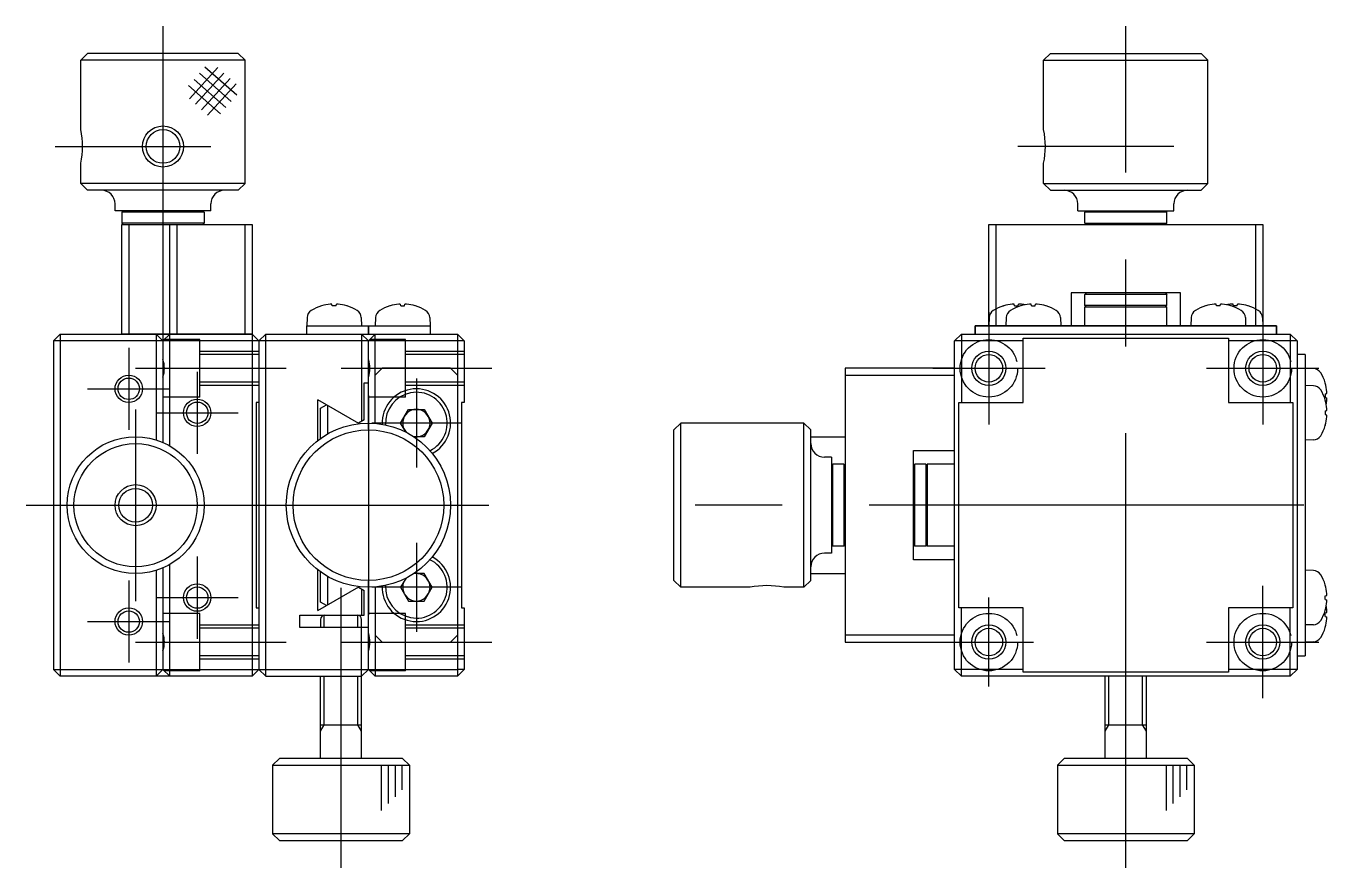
# Model space of a CAD drawing. Extents: x 1 to 229, y 0 to 160.
# Drawn here: x 133.8 to 228.8, y 54.4 to 115.9 of the extents above; entities that cross this region are included whole.
import ezdxf

# ---------------------------------------------------------------- set-up
doc = ezdxf.new("R2010")
doc.units = 0
doc.linetypes.add('CENTER', pattern=[50.8, 31.75, -6.35, 6.35, -6.35])
doc.linetypes.add('DASHED', pattern=[19.05, 12.7, -6.35])
doc.layers.get('0').update_dxf_attribs({"linetype": 'CONTINUOUS'})
doc.layers.add('CENTER', color=1, linetype='CENTER')

msp = doc.modelspace()

# ---------------------------------------------------------------- linework, layer by layer
at = {"color": 7, "linetype": 'CONTINUOUS'}
for p, q in [((138.349, 113.859), (137.849, 113.359)), ((149.849, 113.359), (137.849, 113.359)), ((137.849, 108.289), (137.849, 113.359)), ((149.349, 113.859), (138.349, 113.859)), ((149.349, 113.859), (149.849, 113.359)), ((149.849, 104.359), (149.849, 113.359)), ((208.648, 113.859), (208.148, 113.359)), ((208.148, 113.359), (220.148, 113.359)), ((208.148, 108.289), (208.148, 113.359)), ((208.648, 113.859), (219.648, 113.859)), ((219.648, 113.859), (220.148, 113.359)), ((220.148, 104.359), (220.148, 113.359)), ((137.849, 104.359), (137.849, 105.83)), ((208.148, 104.359), (208.148, 105.83)), ((149.849, 104.359), (137.849, 104.359)), ((138.349, 103.859), (137.849, 104.359)), ((149.349, 103.859), (138.349, 103.859)), ((149.349, 103.859), (149.849, 104.359)), ((208.148, 104.359), (220.148, 104.359)), ((208.648, 103.859), (208.148, 104.359)), ((208.648, 103.859), (219.648, 103.859)), ((219.648, 103.859), (220.148, 104.359)), ((140.349, 102.359), (140.349, 102.859)), ((147.349, 102.359), (147.349, 102.859)), ((210.648, 102.359), (210.648, 102.859)), ((217.648, 102.359), (217.648, 102.859)), ((147.349, 102.359), (140.349, 102.359)), ((140.949, 102.359), (140.849, 102.259)), ((146.849, 102.259), (140.849, 102.259)), ((140.849, 102.259), (140.849, 101.459)), ((146.749, 102.359), (146.849, 102.259)), ((146.849, 102.259), (146.849, 101.459)), ((210.648, 102.359), (217.648, 102.359)), ((211.248, 102.359), (211.148, 102.259)), ((217.148, 102.259), (211.148, 102.259)), ((211.148, 101.459), (211.148, 102.259)), ((217.048, 102.359), (217.148, 102.259)), ((217.148, 101.459), (217.148, 102.259)), ((146.849, 101.459), (140.849, 101.459)), ((140.949, 101.359), (140.849, 101.459)), ((140.849, 93.359), (140.849, 101.359)), ((140.849, 101.359), (150.349, 101.359)), ((141.349, 101.359), (141.349, 93.359)), ((144.349, 93.359), (144.349, 101.359)), ((144.849, 101.359), (144.849, 93.359)), ((146.749, 101.359), (146.849, 101.459)), ((149.849, 93.359), (149.849, 101.359)), ((150.349, 101.359), (150.349, 93.359)), ((204.148, 101.359), (224.148, 101.359)), ((204.148, 93.959), (204.148, 101.359)), ((204.648, 101.359), (204.648, 93.959)), ((211.148, 101.459), (217.148, 101.459)), ((211.248, 101.359), (211.148, 101.459)), ((217.048, 101.359), (217.148, 101.459)), ((223.648, 93.959), (223.648, 101.359)), ((224.148, 101.359), (224.148, 93.959)), ((218.148, 96.359), (210.148, 96.359)), ((210.148, 96.359), (210.148, 93.959)), ((211.248, 96.359), (211.148, 96.259)), ((217.148, 96.259), (211.148, 96.259)), ((211.148, 95.459), (211.148, 96.259)), ((217.048, 96.359), (217.148, 96.259)), ((217.148, 95.459), (217.148, 96.259)), ((218.148, 93.959), (218.148, 96.359)), ((155.432, 95.422), (155.431, 95.422)), ((156.211, 95.422), (156.187, 95.542)), ((156.488, 95.422), (156.211, 95.422)), ((156.488, 95.422), (156.512, 95.542)), ((157.268, 95.422), (157.266, 95.422)), ((160.431, 95.422), (160.432, 95.422)), ((161.211, 95.422), (161.187, 95.542)), ((161.211, 95.422), (161.488, 95.422)), ((161.488, 95.422), (161.512, 95.542)), ((162.266, 95.422), (162.268, 95.422)), ((205.229, 95.422), (205.231, 95.422)), ((206.009, 95.422), (205.985, 95.542)), ((206.009, 95.422), (206.286, 95.422)), ((206.286, 95.422), (206.31, 95.542)), ((206.479, 95.422), (206.481, 95.422)), ((207.259, 95.422), (207.235, 95.542)), ((207.259, 95.422), (207.536, 95.422)), ((207.536, 95.422), (207.56, 95.542)), ((208.315, 95.422), (208.316, 95.422)), ((211.148, 95.459), (217.148, 95.459)), ((211.248, 95.359), (211.148, 95.459)), ((211.148, 95.359), (217.148, 95.359)), ((211.148, 93.959), (211.148, 95.359)), ((217.048, 95.359), (217.148, 95.459)), ((217.148, 93.959), (217.148, 95.359)), ((219.981, 95.422), (219.979, 95.422)), ((220.759, 95.422), (220.735, 95.542)), ((221.036, 95.422), (220.759, 95.422)), ((221.036, 95.422), (221.06, 95.542)), ((221.816, 95.422), (221.815, 95.422)), ((222.009, 95.422), (221.985, 95.542)), ((222.286, 95.422), (222.009, 95.422)), ((222.286, 95.422), (222.31, 95.542)), ((223.066, 95.422), (223.065, 95.422)), ((154.37, 94.563), (154.349, 93.959)), ((158.328, 94.563), (158.349, 93.959)), ((159.37, 94.563), (159.349, 93.959)), ((163.328, 94.563), (163.349, 93.959)), ((204.169, 94.563), (204.148, 93.959)), ((205.419, 94.563), (205.398, 93.959)), ((209.377, 94.563), (209.398, 93.959)), ((218.919, 94.563), (218.898, 93.959)), ((222.877, 94.563), (222.898, 93.959)), ((224.127, 94.563), (224.148, 93.959)), ((136.349, 93.359), (135.849, 92.859)), ((136.349, 93.359), (143.349, 93.359)), ((136.349, 93.359), (136.349, 68.359)), ((150.349, 93.359), (140.849, 93.359)), ((143.849, 92.859), (143.349, 93.359)), ((143.349, 93.359), (143.349, 85.629)), ((143.349, 93.359), (150.349, 93.359)), ((144.349, 93.359), (143.849, 92.859)), ((144.349, 85.189), (144.349, 93.359)), ((150.849, 92.859), (150.349, 93.359)), ((150.349, 93.359), (150.349, 68.359)), ((150.849, 92.859), (151.349, 93.359)), ((151.349, 93.359), (165.349, 93.359)), ((151.349, 68.359), (151.349, 93.359)), ((154.349, 93.959), (163.349, 93.959)), ((154.349, 93.359), (154.349, 93.959)), ((158.349, 93.359), (158.349, 86.972)), ((158.349, 93.359), (158.849, 92.859)), ((158.849, 93.359), (158.849, 93.959)), ((158.849, 93.959), (158.849, 93.359)), ((159.349, 93.359), (158.849, 92.859)), ((159.349, 86.838), (159.349, 93.359)), ((163.349, 93.959), (163.349, 93.359)), ((165.849, 92.859), (165.349, 93.359)), ((165.349, 93.359), (165.349, 68.359)), ((202.148, 93.359), (201.648, 92.859)), ((202.148, 93.359), (226.148, 93.359)), ((202.148, 93.359), (202.148, 88.359)), ((203.148, 93.959), (225.148, 93.959)), ((203.148, 93.959), (203.148, 93.359)), ((203.148, 93.359), (203.148, 93.959)), ((225.148, 93.959), (203.148, 93.959)), ((225.148, 93.359), (225.148, 93.959)), ((225.148, 93.959), (225.148, 93.359)), ((226.648, 92.859), (226.148, 93.359)), ((226.148, 93.359), (226.148, 88.359)), ((135.849, 92.859), (135.849, 68.859)), ((165.849, 92.859), (135.849, 92.859)), ((143.849, 92.859), (143.849, 85.442)), ((150.849, 92.859), (150.849, 68.859)), ((158.849, 86.415), (158.849, 92.859)), ((158.849, 89.801), (158.849, 92.859)), ((165.849, 92.859), (165.849, 88.359)), ((201.648, 68.859), (201.648, 92.859)), ((206.648, 92.859), (201.648, 92.859)), ((206.648, 88.359), (206.648, 93.059)), ((206.648, 93.059), (221.648, 93.059)), ((221.648, 93.059), (221.648, 88.359)), ((226.648, 92.859), (221.648, 92.859)), ((226.648, 92.859), (226.648, 68.859)), ((227.248, 91.859), (226.648, 91.859)), ((227.248, 91.859), (227.248, 69.859)), ((159.849, 90.859), (159.349, 90.359)), ((164.849, 90.859), (159.849, 90.859)), ((165.349, 90.359), (164.849, 90.859)), ((193.648, 90.859), (193.648, 70.859)), ((201.648, 90.859), (193.648, 90.859)), ((193.648, 90.359), (201.648, 90.359)), ((227.852, 90.838), (227.248, 90.859)), ((158.549, 87.088), (158.549, 89.801)), ((158.549, 89.801), (158.849, 89.801)), ((227.852, 89.588), (227.248, 89.609)), ((228.71, 89.778), (228.71, 89.776)), ((150.649, 88.359), (150.649, 73.359)), ((150.849, 88.359), (150.649, 88.359)), ((158.15, 86.818), (155.149, 88.551)), ((155.149, 85.583), (155.149, 88.551)), ((165.649, 88.359), (165.649, 73.359)), ((165.849, 88.359), (165.649, 88.359)), ((201.948, 73.359), (201.948, 88.359)), ((201.948, 88.359), (206.648, 88.359)), ((221.648, 88.359), (226.348, 88.359)), ((226.348, 88.359), (226.348, 73.359)), ((228.71, 88.998), (228.831, 89.022)), ((228.71, 88.998), (228.71, 88.721)), ((228.71, 88.721), (228.831, 88.697)), ((228.71, 88.528), (228.71, 88.526)), ((155.349, 87.935), (155.782, 88.185)), ((155.349, 85.733), (155.349, 87.935)), ((155.849, 88.147), (155.849, 86.055)), ((161.195, 86.859), (161.772, 87.859)), ((161.772, 87.859), (162.927, 87.859)), ((162.927, 87.859), (163.504, 86.859)), ((228.71, 87.748), (228.831, 87.772)), ((228.71, 87.748), (228.71, 87.471)), ((228.71, 87.471), (228.831, 87.447)), ((158.549, 87.088), (158.116, 86.838)), ((161.572, 86.206), (161.195, 86.859)), ((163.504, 86.859), (162.927, 85.859)), ((181.148, 86.359), (181.648, 86.859)), ((181.648, 74.859), (181.648, 86.859)), ((190.648, 86.859), (181.648, 86.859)), ((190.648, 74.859), (190.648, 86.859)), ((191.148, 86.359), (190.648, 86.859)), ((228.71, 86.692), (228.71, 86.691)), ((162.927, 85.859), (162.166, 85.859)), ((181.148, 75.359), (181.148, 86.359)), ((191.148, 75.359), (191.148, 86.359)), ((191.148, 85.859), (193.648, 85.859)), ((227.852, 85.63), (227.248, 85.609)), ((198.648, 76.859), (198.648, 84.859)), ((198.648, 84.859), (201.648, 84.859)), ((192.648, 84.359), (192.148, 84.359)), ((192.648, 84.359), (192.648, 77.359)), ((192.648, 83.759), (192.748, 83.859)), ((192.748, 77.859), (192.748, 83.859)), ((193.548, 83.859), (192.748, 83.859)), ((193.548, 83.859), (193.548, 77.859)), ((193.648, 83.759), (193.548, 83.859)), ((198.648, 83.759), (198.748, 83.859)), ((198.748, 77.859), (198.748, 83.859)), ((199.548, 83.859), (198.748, 83.859)), ((199.548, 83.859), (199.548, 77.859)), ((199.648, 83.759), (199.548, 83.859)), ((199.648, 83.859), (199.648, 77.859)), ((201.648, 83.859), (199.648, 83.859)), ((192.648, 77.959), (192.748, 77.859)), ((193.648, 77.959), (193.548, 77.859)), ((198.648, 77.959), (198.748, 77.859)), ((199.648, 77.959), (199.548, 77.859)), ((192.648, 77.359), (192.148, 77.359)), ((193.548, 77.859), (192.748, 77.859)), ((199.548, 77.859), (198.748, 77.859)), ((201.648, 77.859), (199.648, 77.859)), ((143.349, 76.09), (143.349, 68.359)), ((143.849, 76.277), (143.849, 68.859)), ((144.349, 68.359), (144.349, 76.529)), ((155.149, 73.167), (155.149, 76.136)), ((201.648, 76.859), (198.648, 76.859)), ((227.852, 76.088), (227.248, 76.109)), ((155.349, 73.783), (155.349, 75.986)), ((155.849, 75.663), (155.849, 73.572)), ((158.849, 68.859), (158.849, 75.304)), ((161.572, 75.512), (161.195, 74.859)), ((162.927, 75.859), (162.166, 75.859)), ((163.504, 74.859), (162.927, 75.859)), ((181.148, 75.359), (181.648, 74.859)), ((191.148, 75.359), (190.648, 74.859)), ((191.148, 75.859), (193.648, 75.859)), ((155.149, 73.167), (158.15, 74.9)), ((158.116, 74.88), (158.549, 74.63)), ((158.349, 74.746), (158.349, 72.817)), ((158.549, 72.817), (158.549, 74.63)), ((159.349, 74.88), (159.349, 68.359)), ((161.195, 74.859), (161.772, 73.859)), ((162.927, 73.859), (163.504, 74.859)), ((186.718, 74.859), (181.648, 74.859)), ((190.648, 74.859), (189.177, 74.859)), ((228.71, 75.026), (228.71, 75.028)), ((228.71, 74.248), (228.831, 74.272)), ((228.71, 73.971), (228.71, 74.248)), ((150.649, 73.359), (150.849, 73.359)), ((155.782, 73.533), (155.349, 73.783)), ((161.772, 73.859), (162.927, 73.859)), ((165.649, 73.359), (165.849, 73.359)), ((165.849, 73.359), (165.849, 68.859)), ((206.648, 73.359), (201.948, 73.359)), ((202.148, 68.359), (202.148, 73.359)), ((206.648, 68.659), (206.648, 73.359)), ((226.348, 73.359), (221.648, 73.359)), ((221.648, 73.359), (221.648, 68.659)), ((226.148, 68.359), (226.148, 73.359)), ((228.71, 73.971), (228.831, 73.947)), ((228.71, 73.191), (228.71, 73.192)), ((153.849, 72.817), (158.549, 72.817)), ((153.849, 71.917), (153.849, 72.817)), ((155.349, 72.517), (155.349, 71.917)), ((158.349, 62.359), (158.349, 72.517)), ((228.71, 72.998), (228.831, 73.022)), ((228.71, 72.721), (228.71, 72.998)), ((228.71, 72.721), (228.831, 72.697)), ((158.849, 71.917), (153.849, 71.917)), ((159.349, 71.359), (159.849, 70.859)), ((164.849, 70.859), (165.349, 71.359)), ((201.648, 71.359), (193.648, 71.359)), ((227.852, 72.13), (227.248, 72.109)), ((228.71, 71.941), (228.71, 71.942)), ((159.849, 70.859), (164.849, 70.859)), ((193.648, 70.859), (201.648, 70.859)), ((227.852, 70.88), (227.248, 70.859)), ((226.648, 69.859), (227.248, 69.859)), ((135.849, 68.859), (136.349, 68.359)), ((135.849, 68.859), (165.349, 68.859)), ((143.349, 68.359), (143.849, 68.859)), ((143.849, 68.859), (144.349, 68.359)), ((150.349, 68.359), (150.849, 68.859)), ((151.349, 68.359), (150.849, 68.859)), ((158.849, 68.859), (158.349, 68.359)), ((158.849, 68.859), (159.349, 68.359)), ((165.849, 68.859), (165.349, 68.859)), ((165.349, 68.359), (165.849, 68.859)), ((201.648, 68.859), (202.148, 68.359)), ((206.648, 68.859), (201.648, 68.859)), ((221.648, 68.659), (206.648, 68.659)), ((226.648, 68.859), (221.648, 68.859)), ((226.148, 68.359), (226.648, 68.859)), ((143.349, 68.359), (136.349, 68.359)), ((150.349, 68.359), (143.349, 68.359)), ((151.349, 68.359), (158.349, 68.359)), ((155.349, 62.359), (155.349, 68.359)), ((165.349, 68.359), (159.349, 68.359)), ((226.148, 68.359), (202.148, 68.359)), ((212.648, 62.359), (212.648, 68.359)), ((215.648, 62.359), (215.648, 68.359)), ((155.349, 64.817), (158.349, 64.817)), ((212.648, 64.817), (215.648, 64.817)), ((152.349, 62.359), (151.849, 61.859)), ((151.849, 61.859), (161.849, 61.859)), ((151.849, 61.859), (151.849, 56.859)), ((161.349, 62.359), (152.349, 62.359)), ((161.349, 62.359), (161.849, 61.859)), ((161.849, 61.859), (161.849, 56.859)), ((209.648, 62.359), (209.148, 61.859)), ((209.148, 61.859), (219.148, 61.859)), ((209.148, 61.859), (209.148, 56.859)), ((218.648, 62.359), (209.648, 62.359)), ((218.648, 62.359), (219.148, 61.859)), ((219.148, 61.859), (219.148, 56.859)), ((161.849, 56.859), (151.849, 56.859)), ((152.349, 56.359), (151.849, 56.859)), ((152.349, 56.359), (161.349, 56.359)), ((161.349, 56.359), (161.849, 56.859)), ((219.148, 56.859), (209.148, 56.859)), ((209.648, 56.359), (209.148, 56.859)), ((209.648, 56.359), (218.648, 56.359)), ((218.648, 56.359), (219.148, 56.859))]:
    msp.add_line(p, q, dxfattribs=at)
at = {"color": 3, "linetype": 'CONTINUOUS'}
for p, q in [((145.775, 110.552), (147.854, 112.818)), ((146.217, 110.146), (148.304, 112.421)), ((148.839, 110.347), (146.511, 112.403)), ((149.237, 110.797), (146.908, 112.853)), ((148.045, 109.448), (145.717, 111.504)), ((148.442, 109.897), (146.114, 111.954)), ((146.659, 109.741), (148.753, 112.024)), ((147.101, 109.335), (149.203, 111.627)), ((155.62, 71.917), (155.62, 72.817)), ((158.079, 71.917), (158.079, 72.817)), ((155.62, 64.817), (155.62, 68.359)), ((158.079, 64.817), (158.079, 68.359)), ((212.918, 64.817), (212.918, 68.359)), ((215.377, 64.817), (215.377, 68.359)), ((155.349, 64.349), (155.62, 64.817)), ((158.349, 64.349), (158.079, 64.817)), ((212.648, 64.349), (212.918, 64.817)), ((215.648, 64.349), (215.377, 64.817)), ((159.79, 61.856), (159.79, 58.568)), ((160.29, 61.856), (160.29, 59.068)), ((160.79, 61.856), (160.79, 59.568)), ((161.29, 61.856), (161.29, 60.068)), ((217.088, 61.856), (217.088, 58.568)), ((217.588, 61.856), (217.588, 59.068)), ((218.088, 61.856), (218.088, 59.568)), ((218.588, 61.856), (218.588, 60.068))]:
    msp.add_line(p, q, dxfattribs=at)
at = {"color": 3, "linetype": 'DASHED'}
for p, q in [((146.549, 92.959), (143.949, 92.959)), ((146.549, 88.759), (146.549, 92.959)), ((161.549, 92.959), (158.949, 92.959)), ((161.549, 88.759), (161.549, 92.959)), ((146.549, 92.109), (150.849, 92.109)), ((150.849, 91.866), (146.549, 91.866)), ((161.549, 92.109), (165.849, 92.109)), ((165.849, 91.866), (161.549, 91.866)), ((150.849, 89.853), (146.549, 89.853)), ((150.849, 89.609), (146.549, 89.609)), ((165.849, 89.853), (161.549, 89.853)), ((165.849, 89.609), (161.549, 89.609)), ((146.549, 88.759), (143.849, 88.759)), ((161.549, 88.759), (158.849, 88.759)), ((146.549, 72.959), (143.849, 72.959)), ((146.549, 68.759), (146.549, 72.959)), ((161.549, 72.959), (158.849, 72.959)), ((161.549, 68.759), (161.549, 72.959)), ((146.549, 72.109), (150.849, 72.109)), ((150.849, 71.866), (146.549, 71.866)), ((161.549, 72.109), (165.849, 72.109)), ((165.849, 71.866), (161.549, 71.866)), ((150.849, 69.853), (146.549, 69.853)), ((150.849, 69.609), (146.549, 69.609)), ((165.849, 69.853), (161.549, 69.853)), ((165.849, 69.609), (161.549, 69.609)), ((146.549, 68.759), (143.949, 68.759)), ((161.549, 68.759), (158.949, 68.759))]:
    msp.add_line(p, q, dxfattribs=at)
at = {"color": 3, "linetype": 'CONTINUOUS'}
for centre, radius in [((143.849, 107.059), 1.5), ((204.148, 90.859), 1.25), ((224.148, 90.859), 1.25), ((141.349, 89.359), 1), ((146.349, 87.609), 1), ((141.849, 80.859), 1.5), ((146.349, 74.109), 1), ((141.349, 72.359), 1), ((204.148, 70.859), 1.25), ((224.148, 70.859), 1.25)]:
    msp.add_circle(centre, radius, dxfattribs=at)
at = {"color": 7, "linetype": 'CONTINUOUS'}
for centre, radius in [((143.849, 107.059), 1.23), ((204.148, 90.859), 1.006), ((224.148, 90.859), 1.006), ((141.349, 89.359), 0.783), ((146.349, 87.609), 0.783), ((158.849, 80.859), 6), ((141.849, 80.859), 5), ((158.849, 80.859), 5.5), ((141.849, 80.859), 4.5), ((141.849, 80.859), 1.23), ((146.349, 74.109), 0.783), ((141.349, 72.359), 0.783), ((204.148, 70.859), 1.006), ((224.148, 70.859), 1.006)]:
    msp.add_circle(centre, radius, dxfattribs=at)
at = {"color": 3, "linetype": 'DASHED'}
for centre in [(204.148, 90.859), (224.148, 90.859), (204.148, 70.859), (224.148, 70.859)]:
    msp.add_circle(centre, 2.1, dxfattribs=at)
at = {"color": 7, "linetype": 'CONTINUOUS'}
for centre, radius, start, end in [((131.977, 107.059), 6, 348.17538, 11.82462), ((202.275, 107.059), 6, 348.17538, 11.82462), ((139.349, 102.859), 1, 0, 90), ((148.349, 102.859), 1, 90, 180), ((209.648, 102.859), 1, 0, 90), ((218.648, 102.859), 1, 90, 180), ((155.01, 94.541), 0.64, 121.54462, 178), ((156.349, 92.359), 3.2, 107.01118, 121.54462), ((155.431, 95.362), 0.06, 90, 107.01118), ((156.345, 92.35), 3.204, 95.10361, 106.55625), ((156.183, 94.163), 1.385, 94.6081, 95.10313), ((156.184, 94.151), 1.396, 94.11339, 94.61027), ((156.178, 94.234), 1.314, 93.59057, 94.11565), ((156.169, 94.392), 1.155, 93.00998, 93.59329), ((156.16, 94.545), 1.002, 92.36146, 93.00611), ((156.157, 94.622), 0.924, 92.02305, 92.35807), ((156.155, 94.688), 0.859, 91.67466, 92.02343), ((156.153, 94.762), 0.784, 91.30738, 91.67512), ((156.151, 94.844), 0.702, 90.91471, 91.30794), ((156.149, 94.93), 0.616, 90.4884, 90.91544), ((156.149, 95.019), 0.528, 90.01756, 90.48936), ((156.149, 95.103), 0.444, 89.48856, 90.01772), ((156.149, 95.154), 0.392, 88.91361, 89.48871), ((156.15, 95.206), 0.341, 88.28071, 88.91486), ((156.152, 95.258), 0.288, 87.57, 88.28236), ((156.154, 95.31), 0.237, 86.75557, 87.57225), ((156.157, 95.358), 0.189, 85.80094, 86.75876), ((156.16, 95.401), 0.145, 84.65278, 85.80562), ((156.163, 95.44), 0.106, 83.22977, 84.65997), ((156.167, 95.472), 0.0743, 81.4055, 83.23999), ((156.171, 95.494), 0.0521, 79.10766, 81.41283), ((156.174, 95.51), 0.0349, 76.14159, 79.12479), ((156.177, 95.523), 0.0218, 72.12987, 76.17418), ((156.18, 95.532), 0.0126, 66.40914, 72.18655), ((156.182, 95.537), 0.00663, 57.67978, 66.49772), ((156.184, 95.54), 0.00314, 43.36933, 57.83033), ((156.185, 95.541), 0.00149, 19.61833, 43.41828), ((156.514, 95.54), 0.00311, 122.2657, 136.67729), ((156.513, 95.541), 0.00148, 136.66289, 160.33312), ((156.516, 95.537), 0.00652, 113.5956, 122.4483), ((156.519, 95.532), 0.0125, 107.94833, 113.72177), ((156.522, 95.523), 0.0216, 103.97518, 108.01076), ((156.525, 95.511), 0.0345, 101.02711, 104.00947), ((156.528, 95.494), 0.0515, 98.74211, 101.04691), ((156.531, 95.473), 0.0731, 96.90776, 98.75415), ((156.535, 95.445), 0.101, 95.41429, 96.90946), ((156.538, 95.406), 0.14, 94.23185, 95.42253), ((156.542, 95.361), 0.185, 93.25826, 94.23707), ((156.544, 95.311), 0.235, 92.43501, 93.26176), ((156.547, 95.257), 0.289, 91.72247, 92.43746), ((156.548, 95.201), 0.345, 91.09276, 91.72424), ((156.55, 95.145), 0.401, 90.52564, 91.09409), ((156.55, 95.091), 0.455, 90.00589, 90.52667), ((156.55, 95.037), 0.509, 89.52278, 90.00561), ((156.549, 94.947), 0.599, 89.08958, 89.52316), ((156.548, 94.855), 0.691, 88.69479, 89.09039), ((156.546, 94.767), 0.78, 88.32844, 88.69541), ((156.543, 94.685), 0.861, 87.9834, 88.32893), ((156.541, 94.612), 0.934, 87.65399, 87.9838), ((156.538, 94.55), 0.997, 87.33558, 87.65433), ((156.536, 94.5), 1.047, 87.02427, 87.33587), ((156.532, 94.417), 1.13, 86.42259, 87.01834), ((156.521, 94.251), 1.297, 85.8913, 86.4252), ((156.514, 94.148), 1.4, 84.8971, 85.89216), ((156.353, 92.35), 3.204, 73.44375, 84.89639), ((157.268, 95.362), 0.06, 72.98882, 90), ((156.349, 92.359), 3.2, 58.45538, 72.98882), ((157.689, 94.541), 0.64, 2, 58.45538), ((160.01, 94.541), 0.64, 121.54462, 178), ((161.349, 92.359), 3.2, 107.01118, 121.54462), ((160.431, 95.362), 0.06, 90, 107.01118), ((161.345, 92.35), 3.204, 95.10361, 106.55625), ((161.185, 94.148), 1.4, 94.10784, 95.1029), ((161.177, 94.251), 1.297, 93.5748, 94.1087), ((161.167, 94.417), 1.13, 92.98166, 93.57741), ((161.162, 94.5), 1.047, 92.66413, 92.97573), ((161.16, 94.55), 0.997, 92.34567, 92.66442), ((161.158, 94.612), 0.934, 92.0162, 92.34601), ((161.155, 94.685), 0.861, 91.67107, 92.0166), ((161.153, 94.767), 0.78, 91.30459, 91.67156), ((161.151, 94.855), 0.691, 90.90961, 91.30521), ((161.149, 94.947), 0.599, 90.47684, 90.91042), ((161.148, 95.037), 0.509, 89.99439, 90.47722), ((161.148, 95.091), 0.455, 89.47333, 89.99411), ((161.149, 95.145), 0.401, 88.90591, 89.47436), ((161.15, 95.201), 0.345, 88.27576, 88.90724), ((161.152, 95.257), 0.289, 87.56254, 88.27753), ((161.154, 95.311), 0.235, 86.73824, 87.56499), ((161.157, 95.361), 0.185, 85.76293, 86.74174), ((161.16, 95.406), 0.14, 84.57747, 85.76815), ((161.164, 95.445), 0.101, 83.09054, 84.58571), ((161.167, 95.473), 0.0731, 81.24585, 83.09224), ((161.171, 95.494), 0.0515, 78.95309, 81.25789), ((161.174, 95.511), 0.0345, 75.99053, 78.97289), ((161.177, 95.523), 0.0216, 71.98924, 76.02482), ((161.18, 95.532), 0.0125, 66.27823, 72.05167), ((161.182, 95.537), 0.00652, 57.5517, 66.4044), ((161.184, 95.54), 0.00311, 43.32271, 57.7343), ((161.185, 95.541), 0.00148, 19.66688, 43.33711), ((161.514, 95.54), 0.00314, 122.16967, 136.63067), ((161.513, 95.541), 0.00149, 136.58172, 160.38167), ((161.516, 95.537), 0.00663, 113.50228, 122.32022), ((161.519, 95.532), 0.0126, 107.81345, 113.59086), ((161.522, 95.523), 0.0218, 103.82582, 107.87013), ((161.525, 95.51), 0.0349, 100.87521, 103.85841), ((161.528, 95.494), 0.0521, 98.58717, 100.89234), ((161.531, 95.472), 0.0743, 96.76001, 98.5945), ((161.535, 95.44), 0.106, 95.34003, 96.77023), ((161.539, 95.401), 0.145, 94.19438, 95.34722), ((161.542, 95.358), 0.189, 93.24124, 94.19906), ((161.545, 95.31), 0.237, 92.42775, 93.24443), ((161.547, 95.258), 0.288, 91.71764, 92.43), ((161.548, 95.206), 0.341, 91.08514, 91.71929), ((161.549, 95.154), 0.392, 90.51129, 91.08639), ((161.55, 95.103), 0.444, 89.98228, 90.51144), ((161.55, 95.019), 0.528, 89.51064, 89.98244), ((161.549, 94.93), 0.616, 89.08456, 89.5116), ((161.548, 94.844), 0.702, 88.69206, 89.08529), ((161.546, 94.762), 0.784, 88.32488, 88.69262), ((161.544, 94.688), 0.859, 87.97657, 88.32534), ((161.541, 94.622), 0.924, 87.64193, 87.97695), ((161.538, 94.545), 1.002, 86.99389, 87.63854), ((161.53, 94.392), 1.155, 86.40671, 86.99002), ((161.52, 94.234), 1.314, 85.88435, 86.40943), ((161.514, 94.151), 1.396, 85.38973, 85.88661), ((161.515, 94.163), 1.385, 84.89687, 85.3919), ((161.353, 92.35), 3.204, 73.44375, 84.89639), ((162.268, 95.362), 0.06, 72.98882, 90), ((161.349, 92.359), 3.2, 58.45538, 72.98882), ((162.689, 94.541), 0.64, 2, 58.45538), ((204.809, 94.541), 0.64, 121.54462, 178), ((206.148, 92.359), 3.2, 107.01118, 121.54462), ((205.229, 95.362), 0.06, 90, 107.01118), ((206.144, 92.35), 3.204, 95.10364, 106.55623), ((206.059, 94.541), 0.64, 121.54462, 178), ((207.398, 92.359), 3.2, 107.01118, 121.54462), ((205.983, 94.148), 1.4, 94.10784, 95.1029), ((205.976, 94.251), 1.297, 93.5748, 94.1087), ((205.965, 94.417), 1.13, 92.98166, 93.57741), ((205.961, 94.5), 1.047, 92.66413, 92.97573), ((205.959, 94.55), 0.997, 92.34567, 92.66442), ((205.956, 94.612), 0.934, 92.0162, 92.34601), ((205.954, 94.685), 0.861, 91.67107, 92.0166), ((205.951, 94.767), 0.78, 91.30459, 91.67156), ((205.949, 94.855), 0.691, 90.90961, 91.30521), ((205.948, 94.947), 0.599, 90.47684, 90.91042), ((205.947, 95.037), 0.509, 89.99439, 90.47722), ((205.947, 95.091), 0.455, 89.47333, 89.99411), ((205.948, 95.145), 0.401, 88.90591, 89.47436), ((205.949, 95.201), 0.345, 88.27576, 88.90724), ((205.95, 95.257), 0.289, 87.56254, 88.27753), ((205.953, 95.311), 0.235, 86.73824, 87.56499), ((205.955, 95.361), 0.185, 85.76293, 86.74174), ((205.959, 95.406), 0.14, 84.57747, 85.76815), ((205.962, 95.445), 0.101, 83.09054, 84.58571), ((205.966, 95.473), 0.0731, 81.24585, 83.09224), ((205.969, 95.494), 0.0515, 78.95309, 81.25789), ((205.972, 95.511), 0.0345, 75.99053, 78.97289), ((205.976, 95.523), 0.0216, 71.98924, 76.02482), ((205.978, 95.532), 0.0125, 66.27823, 72.05167), ((205.981, 95.537), 0.00652, 57.5517, 66.4044), ((205.983, 95.54), 0.00311, 43.32271, 57.7343), ((205.984, 95.541), 0.00148, 19.66688, 43.33711), ((206.312, 95.541), 0.00149, 136.58172, 160.38167), ((206.315, 95.537), 0.00663, 113.50228, 122.32022), ((206.313, 95.54), 0.00314, 122.16967, 136.63067), ((206.317, 95.532), 0.0126, 107.81345, 113.59086), ((206.32, 95.523), 0.0218, 103.82582, 107.87013), ((206.323, 95.51), 0.0349, 100.87521, 103.85841), ((206.327, 95.494), 0.0521, 98.58717, 100.89234), ((206.33, 95.472), 0.0743, 96.76001, 98.5945), ((206.334, 95.44), 0.106, 95.34003, 96.77023), ((206.337, 95.401), 0.145, 94.19438, 95.34722), ((206.34, 95.358), 0.189, 93.24124, 94.19906), ((206.343, 95.31), 0.237, 92.42775, 93.24443), ((206.345, 95.258), 0.288, 91.71764, 92.43), ((206.347, 95.206), 0.341, 91.08514, 91.71929), ((206.348, 95.154), 0.392, 90.51129, 91.08639), ((206.348, 95.103), 0.444, 89.98228, 90.51144), ((206.348, 95.019), 0.528, 89.51064, 89.98244), ((206.348, 94.93), 0.616, 89.08456, 89.5116), ((206.346, 94.844), 0.702, 88.69206, 89.08529), ((206.344, 94.762), 0.784, 88.32488, 88.69262), ((206.342, 94.688), 0.859, 87.97657, 88.32534), ((206.34, 94.622), 0.924, 87.64193, 87.97695), ((206.337, 94.545), 1.002, 86.99389, 87.63854), ((206.329, 94.392), 1.155, 86.40671, 86.99002), ((206.319, 94.234), 1.314, 85.88435, 86.40943), ((206.313, 94.151), 1.396, 85.38973, 85.88661), ((206.314, 94.163), 1.385, 84.89687, 85.3919), ((206.201, 92.691), 2.861, 78.4626, 85.26089), ((206.479, 95.362), 0.06, 90, 107.01118), ((207.394, 92.35), 3.204, 95.10364, 106.55623), ((207.233, 94.148), 1.4, 94.10784, 95.1029), ((207.226, 94.251), 1.297, 93.5748, 94.1087), ((207.215, 94.417), 1.13, 92.98166, 93.57741), ((207.211, 94.5), 1.047, 92.66413, 92.97573), ((207.209, 94.55), 0.997, 92.34567, 92.66442), ((207.206, 94.612), 0.934, 92.0162, 92.34601), ((207.204, 94.685), 0.861, 91.67107, 92.0166), ((207.201, 94.767), 0.78, 91.30459, 91.67156), ((207.199, 94.855), 0.691, 90.90961, 91.30521), ((207.198, 94.947), 0.599, 90.47684, 90.91042), ((207.197, 95.037), 0.509, 89.99439, 90.47722), ((207.197, 95.091), 0.455, 89.47333, 89.99411), ((207.198, 95.145), 0.401, 88.90591, 89.47436), ((207.199, 95.201), 0.345, 88.27576, 88.90724), ((207.2, 95.257), 0.289, 87.56254, 88.27753), ((207.203, 95.311), 0.235, 86.73824, 87.56499), ((207.205, 95.361), 0.185, 85.76293, 86.74174), ((207.209, 95.406), 0.14, 84.57747, 85.76815), ((207.212, 95.445), 0.101, 83.09054, 84.58571), ((207.216, 95.473), 0.0731, 81.24585, 83.09224), ((207.219, 95.494), 0.0515, 78.95309, 81.25789), ((207.222, 95.511), 0.0345, 75.99053, 78.97289), ((207.226, 95.523), 0.0216, 71.98924, 76.02482), ((207.228, 95.532), 0.0125, 66.27823, 72.05167), ((207.231, 95.537), 0.00652, 57.5517, 66.4044), ((207.233, 95.54), 0.00311, 43.32271, 57.7343), ((207.234, 95.541), 0.00148, 19.66688, 43.33711), ((207.562, 95.541), 0.00149, 136.58172, 160.38167), ((207.565, 95.537), 0.00663, 113.50228, 122.32022), ((207.563, 95.54), 0.00314, 122.16967, 136.63067), ((207.567, 95.532), 0.0126, 107.81345, 113.59086), ((207.57, 95.523), 0.0218, 103.82582, 107.87013), ((207.573, 95.51), 0.0349, 100.87521, 103.85841), ((207.577, 95.494), 0.0521, 98.58717, 100.89234), ((207.58, 95.472), 0.0743, 96.76001, 98.5945), ((207.584, 95.44), 0.106, 95.34003, 96.77023), ((207.587, 95.401), 0.145, 94.19438, 95.34722), ((207.59, 95.358), 0.189, 93.24124, 94.19906), ((207.593, 95.31), 0.237, 92.42775, 93.24443), ((207.595, 95.258), 0.288, 91.71764, 92.43), ((207.597, 95.206), 0.341, 91.08514, 91.71929), ((207.598, 95.154), 0.392, 90.51129, 91.08639), ((207.598, 95.103), 0.444, 89.98228, 90.51144), ((207.598, 95.019), 0.528, 89.51064, 89.98244), ((207.598, 94.93), 0.616, 89.08456, 89.5116), ((207.596, 94.844), 0.702, 88.69206, 89.08529), ((207.594, 94.762), 0.784, 88.32488, 88.69262), ((207.592, 94.688), 0.859, 87.97657, 88.32534), ((207.59, 94.622), 0.924, 87.64193, 87.97695), ((207.587, 94.545), 1.002, 86.99389, 87.63854), ((207.579, 94.392), 1.155, 86.40671, 86.99002), ((207.569, 94.234), 1.314, 85.88435, 86.40943), ((207.563, 94.151), 1.396, 85.38973, 85.88661), ((207.564, 94.163), 1.385, 84.89687, 85.3919), ((207.402, 92.35), 3.204, 73.44375, 84.89639), ((208.316, 95.362), 0.06, 72.98882, 90), ((207.398, 92.359), 3.2, 58.45538, 72.98882), ((208.737, 94.541), 0.64, 2, 58.45538), ((219.559, 94.541), 0.64, 121.54462, 178), ((220.898, 92.359), 3.2, 107.01118, 121.54462), ((219.979, 95.362), 0.06, 90, 107.01118), ((220.894, 92.35), 3.204, 95.10361, 106.55625), ((220.732, 94.163), 1.385, 94.6081, 95.10313), ((220.733, 94.151), 1.396, 94.11339, 94.61027), ((220.727, 94.234), 1.314, 93.59057, 94.11565), ((220.717, 94.392), 1.155, 93.00998, 93.59329), ((220.709, 94.545), 1.002, 92.36146, 93.00611), ((220.706, 94.622), 0.924, 92.02305, 92.35807), ((220.703, 94.688), 0.859, 91.67466, 92.02343), ((220.701, 94.762), 0.784, 91.30738, 91.67512), ((220.699, 94.844), 0.702, 90.91471, 91.30794), ((220.698, 94.93), 0.616, 90.4884, 90.91544), ((220.697, 95.019), 0.528, 90.01756, 90.48936), ((220.697, 95.103), 0.444, 89.48856, 90.01772), ((220.698, 95.154), 0.392, 88.91361, 89.48871), ((220.699, 95.206), 0.341, 88.28071, 88.91486), ((220.7, 95.258), 0.288, 87.57, 88.28236), ((220.702, 95.31), 0.237, 86.75557, 87.57225), ((220.705, 95.358), 0.189, 85.80094, 86.75876), ((220.708, 95.401), 0.145, 84.65278, 85.80562), ((220.712, 95.44), 0.106, 83.22977, 84.65997), ((220.716, 95.472), 0.0743, 81.4055, 83.23999), ((220.719, 95.494), 0.0521, 79.10766, 81.41283), ((220.722, 95.51), 0.0349, 76.14159, 79.12479), ((220.726, 95.523), 0.0218, 72.12987, 76.17418), ((220.728, 95.532), 0.0126, 66.40914, 72.18655), ((220.731, 95.537), 0.00663, 57.67978, 66.49772), ((220.733, 95.54), 0.00314, 43.36933, 57.83033), ((220.734, 95.541), 0.00149, 19.61833, 43.41828), ((221.062, 95.541), 0.00148, 136.66289, 160.33312), ((221.063, 95.54), 0.00311, 122.2657, 136.67729), ((221.065, 95.537), 0.00652, 113.5956, 122.4483), ((221.067, 95.532), 0.0125, 107.94833, 113.72177), ((221.07, 95.523), 0.0216, 103.97518, 108.01076), ((221.073, 95.511), 0.0345, 101.02711, 104.00947), ((221.076, 95.494), 0.0515, 98.74211, 101.04691), ((221.08, 95.473), 0.0731, 96.90776, 98.75415), ((221.083, 95.445), 0.101, 95.41429, 96.90946), ((221.087, 95.406), 0.14, 94.23185, 95.42253), ((221.09, 95.361), 0.185, 93.25826, 94.23707), ((221.093, 95.311), 0.235, 92.43501, 93.26176), ((221.095, 95.257), 0.289, 91.72247, 92.43746), ((221.097, 95.201), 0.345, 91.09276, 91.72424), ((221.098, 95.145), 0.401, 90.52564, 91.09409), ((221.099, 95.091), 0.455, 90.00589, 90.52667), ((221.099, 95.037), 0.509, 89.52278, 90.00561), ((221.098, 94.947), 0.599, 89.08958, 89.52316), ((221.096, 94.855), 0.691, 88.69479, 89.09039), ((221.094, 94.767), 0.78, 88.32844, 88.69541), ((221.092, 94.685), 0.861, 87.9834, 88.32893), ((221.089, 94.612), 0.934, 87.65399, 87.9838), ((221.087, 94.55), 0.997, 87.33558, 87.65433), ((221.085, 94.5), 1.047, 87.02427, 87.33587), ((221.08, 94.417), 1.13, 86.42259, 87.01834), ((221.07, 94.251), 1.297, 85.8913, 86.4252), ((221.062, 94.148), 1.4, 84.8971, 85.89216), ((220.902, 92.35), 3.204, 73.44377, 84.89636), ((222.095, 92.691), 2.861, 94.73911, 101.5374), ((221.816, 95.362), 0.06, 72.98882, 90), ((220.898, 92.359), 3.2, 58.45538, 72.98882), ((221.982, 94.163), 1.385, 94.6081, 95.10313), ((221.983, 94.151), 1.396, 94.11339, 94.61027), ((221.977, 94.234), 1.314, 93.59057, 94.11565), ((221.967, 94.392), 1.155, 93.00998, 93.59329), ((221.959, 94.545), 1.002, 92.36146, 93.00611), ((221.956, 94.622), 0.924, 92.02305, 92.35807), ((221.953, 94.688), 0.859, 91.67466, 92.02343), ((221.951, 94.762), 0.784, 91.30738, 91.67512), ((221.949, 94.844), 0.702, 90.91471, 91.30794), ((221.948, 94.93), 0.616, 90.4884, 90.91544), ((221.947, 95.019), 0.528, 90.01756, 90.48936), ((221.947, 95.103), 0.444, 89.48856, 90.01772), ((221.948, 95.154), 0.392, 88.91361, 89.48871), ((221.949, 95.206), 0.341, 88.28071, 88.91486), ((221.95, 95.258), 0.288, 87.57, 88.28236), ((221.952, 95.31), 0.237, 86.75557, 87.57225), ((221.955, 95.358), 0.189, 85.80094, 86.75876), ((221.958, 95.401), 0.145, 84.65278, 85.80562), ((221.962, 95.44), 0.106, 83.22977, 84.65997), ((221.966, 95.472), 0.0743, 81.4055, 83.23999), ((221.969, 95.494), 0.0521, 79.10766, 81.41283), ((221.972, 95.51), 0.0349, 76.14159, 79.12479), ((221.976, 95.523), 0.0218, 72.12987, 76.17418), ((221.978, 95.532), 0.0126, 66.40914, 72.18655), ((221.981, 95.537), 0.00663, 57.67978, 66.49772), ((221.983, 95.54), 0.00314, 43.36933, 57.83033), ((221.984, 95.541), 0.00149, 19.61833, 43.41828), ((222.312, 95.541), 0.00148, 136.66289, 160.33312), ((222.313, 95.54), 0.00311, 122.2657, 136.67729), ((222.315, 95.537), 0.00652, 113.5956, 122.4483), ((222.317, 95.532), 0.0125, 107.94833, 113.72177), ((222.32, 95.523), 0.0216, 103.97518, 108.01076), ((222.323, 95.511), 0.0345, 101.02711, 104.00947), ((222.326, 95.494), 0.0515, 98.74211, 101.04691), ((222.33, 95.473), 0.0731, 96.90776, 98.75415), ((222.333, 95.445), 0.101, 95.41429, 96.90946), ((222.337, 95.406), 0.14, 94.23185, 95.42253), ((222.34, 95.361), 0.185, 93.25826, 94.23707), ((222.343, 95.311), 0.235, 92.43501, 93.26176), ((222.345, 95.257), 0.289, 91.72247, 92.43746), ((222.347, 95.201), 0.345, 91.09276, 91.72424), ((222.348, 95.145), 0.401, 90.52564, 91.09409), ((222.349, 95.091), 0.455, 90.00589, 90.52667), ((222.349, 95.037), 0.509, 89.52278, 90.00561), ((222.348, 94.947), 0.599, 89.08958, 89.52316), ((222.346, 94.855), 0.691, 88.69479, 89.09039), ((222.344, 94.767), 0.78, 88.32844, 88.69541), ((222.342, 94.685), 0.861, 87.9834, 88.32893), ((222.339, 94.612), 0.934, 87.65399, 87.9838), ((222.337, 94.55), 0.997, 87.33558, 87.65433), ((222.335, 94.5), 1.047, 87.02427, 87.33587), ((222.33, 94.417), 1.13, 86.42259, 87.01834), ((222.32, 94.251), 1.297, 85.8913, 86.4252), ((222.312, 94.148), 1.4, 84.8971, 85.89216), ((222.152, 92.35), 3.204, 73.44377, 84.89636), ((222.237, 94.541), 0.64, 2, 58.45538), ((223.066, 95.362), 0.06, 72.98882, 90), ((222.148, 92.359), 3.2, 58.45538, 72.98882), ((223.487, 94.541), 0.64, 2, 58.45538), ((141.849, 90.859), 2.1, 342.24721, 17.75279), ((156.849, 90.859), 2.1, 342.24721, 17.75279), ((227.83, 90.199), 0.64, 31.54462, 88), ((225.648, 88.859), 3.2, 17.01118, 31.54462), ((162.349, 86.859), 2.5, 297.55796, 181.92917), ((227.83, 88.949), 0.64, 31.54462, 88), ((228.65, 89.778), 0.06, 0, 17.01118), ((225.639, 88.863), 3.204, 5.10364, 16.55623), ((162.349, 86.859), 2.25, 296.11145, 183.37567), ((225.648, 87.609), 3.2, 17.01118, 31.54462), ((228.65, 88.528), 0.06, 0, 17.01118), ((225.639, 87.613), 3.204, 5.10364, 16.55623), ((225.979, 88.806), 2.861, 348.4626, 355.26089), ((227.436, 89.024), 1.4, 4.10784, 5.1029), ((228.829, 89.024), 0.00311, 313.32271, 327.7343), ((228.83, 89.023), 0.00148, 289.66688, 313.33711), ((228.83, 88.695), 0.00149, 46.58172, 70.38167), ((228.829, 88.694), 0.00314, 32.16967, 46.63067), ((227.451, 88.693), 1.385, 354.89687, 355.3919), ((228.821, 89.029), 0.0125, 336.27823, 342.05167), ((228.826, 89.026), 0.00652, 327.5517, 336.4044), ((228.826, 88.692), 0.00663, 23.50228, 32.32022), ((228.821, 88.69), 0.0126, 17.81345, 23.59086), ((227.44, 88.694), 1.396, 355.38973, 355.88661), ((227.539, 89.031), 1.297, 3.5748, 4.1087), ((227.705, 89.042), 1.13, 2.98166, 3.57741), ((228.783, 89.038), 0.0515, 348.95309, 351.25789), ((228.799, 89.035), 0.0345, 345.99053, 348.97289), ((228.812, 89.031), 0.0216, 341.98924, 346.02482), ((228.812, 88.687), 0.0218, 13.82582, 17.87013), ((228.799, 88.684), 0.0349, 10.87521, 13.85841), ((228.782, 88.68), 0.0521, 8.58717, 10.89234), ((227.681, 88.678), 1.155, 356.40671, 356.99002), ((227.522, 88.688), 1.314, 355.88435, 356.40943), ((227.789, 89.046), 1.047, 2.66413, 2.97573), ((227.839, 89.048), 0.997, 2.34567, 2.66442), ((228.695, 89.048), 0.14, 354.57747, 355.76815), ((228.734, 89.045), 0.101, 353.09054, 354.58571), ((228.761, 89.041), 0.0731, 351.24585, 353.09224), ((228.76, 88.677), 0.0743, 6.76001, 8.5945), ((228.728, 88.673), 0.106, 5.34003, 6.77023), ((228.69, 88.67), 0.145, 4.19438, 5.34722), ((227.834, 88.67), 1.002, 356.99389, 357.63854), ((227.901, 89.051), 0.934, 2.0162, 2.34601), ((227.974, 89.053), 0.861, 1.67107, 2.0166), ((228.056, 89.056), 0.78, 1.30459, 1.67156), ((228.144, 89.058), 0.691, 0.90961, 1.30521), ((228.236, 89.059), 0.599, 0.47684, 0.91042), ((228.326, 89.06), 0.509, 359.99439, 0.47722), ((228.38, 89.06), 0.455, 359.47333, 359.99411), ((228.434, 89.06), 0.401, 358.90591, 359.47436), ((228.49, 89.058), 0.345, 358.27576, 358.90724), ((228.546, 89.057), 0.289, 357.56254, 358.27753), ((228.6, 89.054), 0.235, 356.73824, 357.56499), ((228.65, 89.052), 0.185, 355.76293, 356.74174), ((228.646, 88.667), 0.189, 3.24124, 4.19906), ((228.598, 88.664), 0.237, 2.42775, 3.24443), ((228.547, 88.662), 0.288, 1.71764, 2.43), ((228.495, 88.66), 0.341, 1.08514, 1.71929), ((228.443, 88.659), 0.392, 0.51129, 1.08639), ((228.391, 88.659), 0.444, 359.98228, 0.51144), ((228.307, 88.659), 0.528, 359.51064, 359.98244), ((228.219, 88.659), 0.616, 359.08456, 359.5116), ((228.133, 88.661), 0.702, 358.69206, 359.08529), ((228.051, 88.663), 0.784, 358.32488, 358.69262), ((227.976, 88.665), 0.859, 357.97657, 358.32534), ((227.911, 88.667), 0.924, 357.64193, 357.97695), ((162.349, 86.859), 1, 257.23615, 222.25098), ((227.436, 87.774), 1.4, 4.10784, 5.1029), ((228.829, 87.774), 0.00311, 313.32271, 327.7343), ((228.83, 87.773), 0.00148, 289.66688, 313.33711), ((228.83, 87.445), 0.00149, 46.58172, 70.38167), ((228.829, 87.444), 0.00314, 32.16967, 46.63067), ((228.821, 87.779), 0.0125, 336.27823, 342.05167), ((228.826, 87.776), 0.00652, 327.5517, 336.4044), ((228.826, 87.442), 0.00663, 23.50228, 32.32022), ((228.821, 87.44), 0.0126, 17.81345, 23.59086), ((227.539, 87.781), 1.297, 3.5748, 4.1087), ((227.705, 87.792), 1.13, 2.98166, 3.57741), ((228.783, 87.788), 0.0515, 348.95309, 351.25789), ((228.799, 87.785), 0.0345, 345.99053, 348.97289), ((228.812, 87.781), 0.0216, 341.98924, 346.02482), ((228.812, 87.437), 0.0218, 13.82582, 17.87013), ((228.799, 87.434), 0.0349, 10.87521, 13.85841), ((228.782, 87.43), 0.0521, 8.58717, 10.89234), ((227.789, 87.796), 1.047, 2.66413, 2.97573), ((227.839, 87.798), 0.997, 2.34567, 2.66442), ((228.695, 87.798), 0.14, 354.57747, 355.76815), ((228.734, 87.795), 0.101, 353.09054, 354.58571), ((228.761, 87.791), 0.0731, 351.24585, 353.09224), ((228.76, 87.427), 0.0743, 6.76001, 8.5945), ((228.728, 87.423), 0.106, 5.34003, 6.77023), ((228.69, 87.42), 0.145, 4.19438, 5.34722), ((227.901, 87.801), 0.934, 2.0162, 2.34601), ((227.974, 87.803), 0.861, 1.67107, 2.0166), ((228.056, 87.806), 0.78, 1.30459, 1.67156), ((228.144, 87.808), 0.691, 0.90961, 1.30521), ((228.236, 87.809), 0.599, 0.47684, 0.91042), ((228.326, 87.81), 0.509, 359.99439, 0.47722), ((228.38, 87.81), 0.455, 359.47333, 359.99411), ((228.434, 87.81), 0.401, 358.90591, 359.47436), ((228.49, 87.808), 0.345, 358.27576, 358.90724), ((228.546, 87.807), 0.289, 357.56254, 358.27753), ((228.6, 87.804), 0.235, 356.73824, 357.56499), ((228.65, 87.802), 0.185, 355.76293, 356.74174), ((228.646, 87.417), 0.189, 3.24124, 4.19906), ((228.598, 87.414), 0.237, 2.42775, 3.24443), ((228.547, 87.412), 0.288, 1.71764, 2.43), ((228.495, 87.41), 0.341, 1.08514, 1.71929), ((228.443, 87.409), 0.392, 0.51129, 1.08639), ((228.391, 87.409), 0.444, 359.98228, 0.51144), ((228.307, 87.409), 0.528, 359.51064, 359.98244), ((228.219, 87.409), 0.616, 359.08456, 359.5116), ((228.133, 87.411), 0.702, 358.69206, 359.08529), ((228.051, 87.413), 0.784, 358.32488, 358.69262), ((227.976, 87.415), 0.859, 357.97657, 358.32534), ((225.648, 87.609), 3.2, 328.45538, 342.98882), ((228.65, 86.691), 0.06, 342.98882, 0), ((225.639, 87.605), 3.204, 343.44375, 354.89639), ((227.451, 87.443), 1.385, 354.89687, 355.3919), ((227.44, 87.444), 1.396, 355.38973, 355.88661), ((227.681, 87.428), 1.155, 356.40671, 356.99002), ((227.522, 87.438), 1.314, 355.88435, 356.40943), ((227.834, 87.42), 1.002, 356.99389, 357.63854), ((227.911, 87.417), 0.924, 357.64193, 357.97695), ((227.83, 86.27), 0.64, 272, 328.45538), ((192.148, 85.359), 1, 180, 270), ((162.349, 74.859), 2.5, 178.07083, 62.44204), ((192.148, 76.359), 1, 90, 180), ((162.349, 74.859), 2.25, 176.62433, 63.88855), ((227.83, 75.449), 0.64, 31.54462, 88), ((162.349, 74.859), 1, 137.74902, 102.76385), ((225.648, 74.109), 3.2, 17.01118, 31.54462), ((228.65, 75.028), 0.06, 0, 17.01118), ((187.948, 68.987), 6, 78.17538, 101.82462), ((225.639, 74.113), 3.204, 5.10361, 16.55625), ((227.451, 74.275), 1.385, 4.6081, 5.10313), ((228.829, 74.274), 0.00314, 313.36933, 327.83033), ((228.83, 74.273), 0.00149, 289.61833, 313.41828), ((227.44, 74.274), 1.396, 4.11339, 4.61027), ((228.821, 74.279), 0.0126, 336.40914, 342.18655), ((228.826, 74.276), 0.00663, 327.67978, 336.49772), ((227.522, 74.28), 1.314, 3.59057, 4.11565), ((227.681, 74.29), 1.155, 3.00998, 3.59329), ((228.782, 74.288), 0.0521, 349.10766, 351.41283), ((228.799, 74.285), 0.0349, 346.14159, 349.12479), ((228.812, 74.282), 0.0218, 342.12987, 346.17418), ((227.834, 74.298), 1.002, 2.36146, 3.00611), ((228.69, 74.299), 0.145, 354.65278, 355.80562), ((228.728, 74.295), 0.106, 353.22977, 354.65997), ((228.76, 74.291), 0.0743, 351.4055, 353.23999), ((227.911, 74.301), 0.924, 2.02305, 2.35807), ((227.976, 74.304), 0.859, 1.67466, 2.02343), ((228.051, 74.306), 0.784, 1.30738, 1.67512), ((228.133, 74.308), 0.702, 0.91471, 1.30794), ((228.219, 74.309), 0.616, 0.4884, 0.91544), ((228.307, 74.31), 0.528, 0.01756, 0.48936), ((228.391, 74.31), 0.444, 359.48856, 0.01772), ((228.443, 74.309), 0.392, 358.91361, 359.48871), ((228.495, 74.308), 0.341, 358.28071, 358.91486), ((228.547, 74.307), 0.288, 357.57, 358.28236), ((228.598, 74.305), 0.237, 356.75557, 357.57225), ((228.646, 74.302), 0.189, 355.80094, 356.75876), ((225.648, 74.109), 3.2, 328.45538, 342.98882), ((228.65, 73.191), 0.06, 342.98882, 0), ((225.639, 74.105), 3.204, 343.44377, 354.89636), ((225.979, 72.912), 2.861, 4.73911, 11.5374), ((228.83, 73.945), 0.00148, 46.66289, 70.33312), ((228.829, 73.944), 0.00311, 32.2657, 46.67729), ((227.436, 73.945), 1.4, 354.8971, 355.89216), ((227.451, 73.025), 1.385, 4.6081, 5.10313), ((228.826, 73.942), 0.00652, 23.5956, 32.4483), ((228.821, 73.94), 0.0125, 17.94833, 23.72177), ((228.812, 73.937), 0.0216, 13.97518, 18.01076), ((228.799, 73.934), 0.0345, 11.02711, 14.00947), ((228.783, 73.931), 0.0515, 8.74211, 11.04691), ((227.705, 73.927), 1.13, 356.42259, 357.01834), ((227.539, 73.937), 1.297, 355.8913, 356.4252), ((228.761, 73.927), 0.0731, 6.90776, 8.75415), ((228.734, 73.924), 0.101, 5.41429, 6.90946), ((228.695, 73.92), 0.14, 4.23185, 5.42253), ((227.839, 73.92), 0.997, 357.33558, 357.65433), ((227.789, 73.922), 1.047, 357.02427, 357.33587), ((228.65, 73.917), 0.185, 3.25826, 4.23707), ((228.6, 73.914), 0.235, 2.43501, 3.26176), ((228.546, 73.912), 0.289, 1.72247, 2.43746), ((228.49, 73.91), 0.345, 1.09276, 1.72424), ((228.434, 73.909), 0.401, 0.52564, 1.09409), ((228.38, 73.908), 0.455, 0.00589, 0.52667), ((228.326, 73.908), 0.509, 359.52278, 0.00561), ((228.236, 73.909), 0.599, 359.08958, 359.52316), ((228.144, 73.911), 0.691, 358.69479, 359.09039), ((228.056, 73.913), 0.78, 358.32844, 358.69541), ((227.974, 73.915), 0.861, 357.9834, 358.32893), ((227.901, 73.918), 0.934, 357.65399, 357.9838), ((155.649, 72.517), 0.3, 90, 180), ((158.049, 72.517), 0.3, 0, 90), ((227.83, 72.77), 0.64, 272, 328.45538), ((225.639, 72.855), 3.204, 343.44377, 354.89636), ((228.829, 73.024), 0.00314, 313.36933, 327.83033), ((228.83, 73.023), 0.00149, 289.61833, 313.41828), ((228.83, 72.695), 0.00148, 46.66289, 70.33312), ((228.829, 72.694), 0.00311, 32.2657, 46.67729), ((227.436, 72.695), 1.4, 354.8971, 355.89216), ((227.44, 73.024), 1.396, 4.11339, 4.61027), ((228.821, 73.029), 0.0126, 336.40914, 342.18655), ((228.826, 73.026), 0.00663, 327.67978, 336.49772), ((228.826, 72.692), 0.00652, 23.5956, 32.4483), ((228.821, 72.69), 0.0125, 17.94833, 23.72177), ((227.522, 73.03), 1.314, 3.59057, 4.11565), ((227.681, 73.04), 1.155, 3.00998, 3.59329), ((228.782, 73.038), 0.0521, 349.10766, 351.41283), ((228.799, 73.035), 0.0349, 346.14159, 349.12479), ((228.812, 73.032), 0.0218, 342.12987, 346.17418), ((228.812, 72.687), 0.0216, 13.97518, 18.01076), ((228.799, 72.684), 0.0345, 11.02711, 14.00947), ((228.783, 72.681), 0.0515, 8.74211, 11.04691), ((227.705, 72.677), 1.13, 356.42259, 357.01834), ((227.539, 72.687), 1.297, 355.8913, 356.4252), ((227.834, 73.048), 1.002, 2.36146, 3.00611), ((228.69, 73.049), 0.145, 354.65278, 355.80562), ((228.728, 73.045), 0.106, 353.22977, 354.65997), ((228.76, 73.041), 0.0743, 351.4055, 353.23999), ((228.761, 72.677), 0.0731, 6.90776, 8.75415), ((228.734, 72.674), 0.101, 5.41429, 6.90946), ((228.695, 72.67), 0.14, 4.23185, 5.42253), ((227.839, 72.67), 0.997, 357.33558, 357.65433), ((227.789, 72.672), 1.047, 357.02427, 357.33587), ((227.911, 73.051), 0.924, 2.02305, 2.35807), ((227.976, 73.054), 0.859, 1.67466, 2.02343), ((228.051, 73.056), 0.784, 1.30738, 1.67512), ((228.133, 73.058), 0.702, 0.91471, 1.30794), ((228.219, 73.059), 0.616, 0.4884, 0.91544), ((228.307, 73.06), 0.528, 0.01756, 0.48936), ((228.391, 73.06), 0.444, 359.48856, 0.01772), ((228.443, 73.059), 0.392, 358.91361, 359.48871), ((228.495, 73.058), 0.341, 358.28071, 358.91486), ((228.547, 73.057), 0.288, 357.57, 358.28236), ((228.598, 73.055), 0.237, 356.75557, 357.57225), ((228.646, 73.052), 0.189, 355.80094, 356.75876), ((228.65, 72.667), 0.185, 3.25826, 4.23707), ((228.6, 72.664), 0.235, 2.43501, 3.26176), ((228.546, 72.662), 0.289, 1.72247, 2.43746), ((228.49, 72.66), 0.345, 1.09276, 1.72424), ((228.434, 72.659), 0.401, 0.52564, 1.09409), ((228.38, 72.658), 0.455, 0.00589, 0.52667), ((228.326, 72.658), 0.509, 359.52278, 0.00561), ((228.236, 72.659), 0.599, 359.08958, 359.52316), ((228.144, 72.661), 0.691, 358.69479, 359.09039), ((228.056, 72.663), 0.78, 358.32844, 358.69541), ((227.974, 72.665), 0.861, 357.9834, 358.32893), ((227.901, 72.668), 0.934, 357.65399, 357.9838), ((141.849, 70.859), 2.1, 342.24721, 17.75279), ((156.849, 70.859), 2.1, 342.24721, 17.75279), ((225.648, 72.859), 3.2, 328.45538, 342.98882), ((228.65, 71.941), 0.06, 342.98882, 0), ((227.83, 71.52), 0.64, 272, 328.45538)]:
    msp.add_arc(centre, radius, start, end, dxfattribs=at)
at = {"layer": 'CENTER', "color": 1, "linetype": 'CENTER'}
for p, q in [((143.849, 115.859), (143.849, 92.859)), ((214.148, 54.359), (214.148, 115.859)), ((135.977, 107.059), (147.349, 107.059)), ((217.648, 107.059), (206.275, 107.059)), ((204.148, 94.959), (204.148, 86.759)), ((224.148, 94.959), (224.148, 86.759)), ((141.349, 92.359), (141.349, 86.359)), ((141.849, 90.859), (152.849, 90.859)), ((146.349, 90.609), (146.349, 84.609)), ((156.849, 90.859), (167.849, 90.859)), ((200.048, 90.859), (208.248, 90.859)), ((220.048, 90.859), (228.248, 90.859)), ((138.349, 89.359), (144.349, 89.359)), ((162.349, 90.109), (162.349, 83.609)), ((158.849, 88.859), (158.849, 72.859)), ((141.849, 87.859), (141.849, 73.859)), ((143.349, 87.609), (149.349, 87.609)), ((165.599, 86.859), (159.099, 86.859)), ((133.849, 80.859), (150.849, 80.859)), ((148.849, 80.859), (167.649, 80.859)), ((227.148, 80.859), (179.148, 80.859)), ((162.349, 78.109), (162.349, 71.609)), ((146.349, 77.109), (146.349, 71.109)), ((141.349, 75.359), (141.349, 69.359)), ((143.349, 74.109), (149.349, 74.109)), ((156.849, 54.359), (156.849, 74.817)), ((165.599, 74.859), (159.099, 74.859)), ((204.148, 67.609), (204.148, 74.109)), ((224.148, 66.759), (224.148, 74.959)), ((138.349, 72.359), (144.349, 72.359)), ((141.849, 70.859), (152.849, 70.859)), ((156.849, 70.859), (167.849, 70.859)), ((200.898, 70.859), (207.398, 70.859)), ((220.048, 70.859), (228.248, 70.859))]:
    msp.add_line(p, q, dxfattribs=at)

doc.saveas('drawing.dxf')
